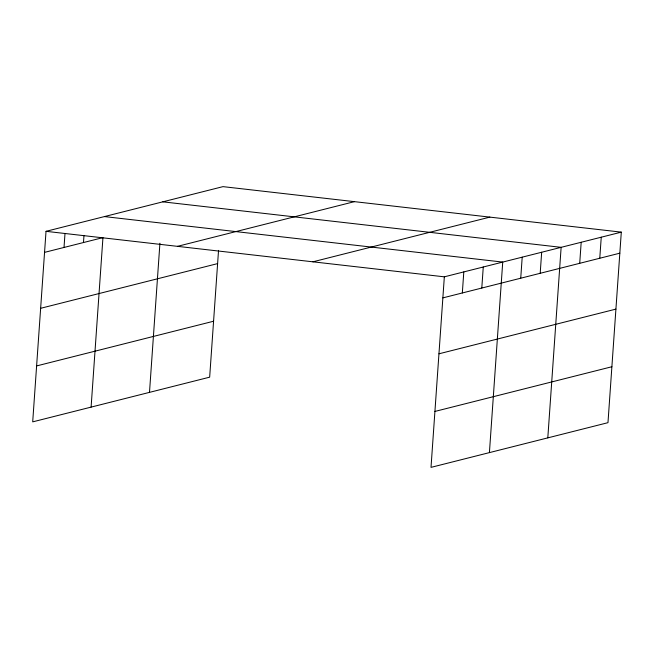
<?xml version="1.0" encoding="UTF-8"?>
<svg xmlns="http://www.w3.org/2000/svg" width="654" height="654" viewBox="0 0 654 654"><rect width="100%" height="100%" fill="white"/><g stroke="black" fill="none" stroke-linecap="round" stroke-linejoin="round"><path stroke-width="0.98" d="M621.3 232.137L444.336 276.83L431.011 467.365L607.975 422.672L621.3 232.137L222.989 186.635L46.025 231.328L32.7 421.863L209.664 377.17L218.534 250.392M64.018 247.457L64.999 233.429M83.483 242.544L83.974 235.522M91.102 407.115L102.948 237.623L44.554 252.37M149.496 392.367L159.928 243.214M462.329 292.959L463.8 271.917M481.794 288.046L483.265 266.995M489.413 452.617L502.73 262.082L104.419 216.58M520.731 278.212L522.203 257.169M540.196 273.298L541.667 252.248M547.807 437.869L561.132 247.335L162.821 201.833M579.714 263.317L581.185 242.266M599.775 258.248L601.247 237.206M177.463 246.345L354.435 201.653M40.638 308.304L217.602 263.611M312.89 261.813L489.854 217.12M36.608 365.929L213.58 321.237M442.864 297.881L619.829 253.18M438.948 353.806L615.921 309.113M434.926 411.431L611.891 366.739M46.025 231.328L444.336 276.83"/></g></svg>
